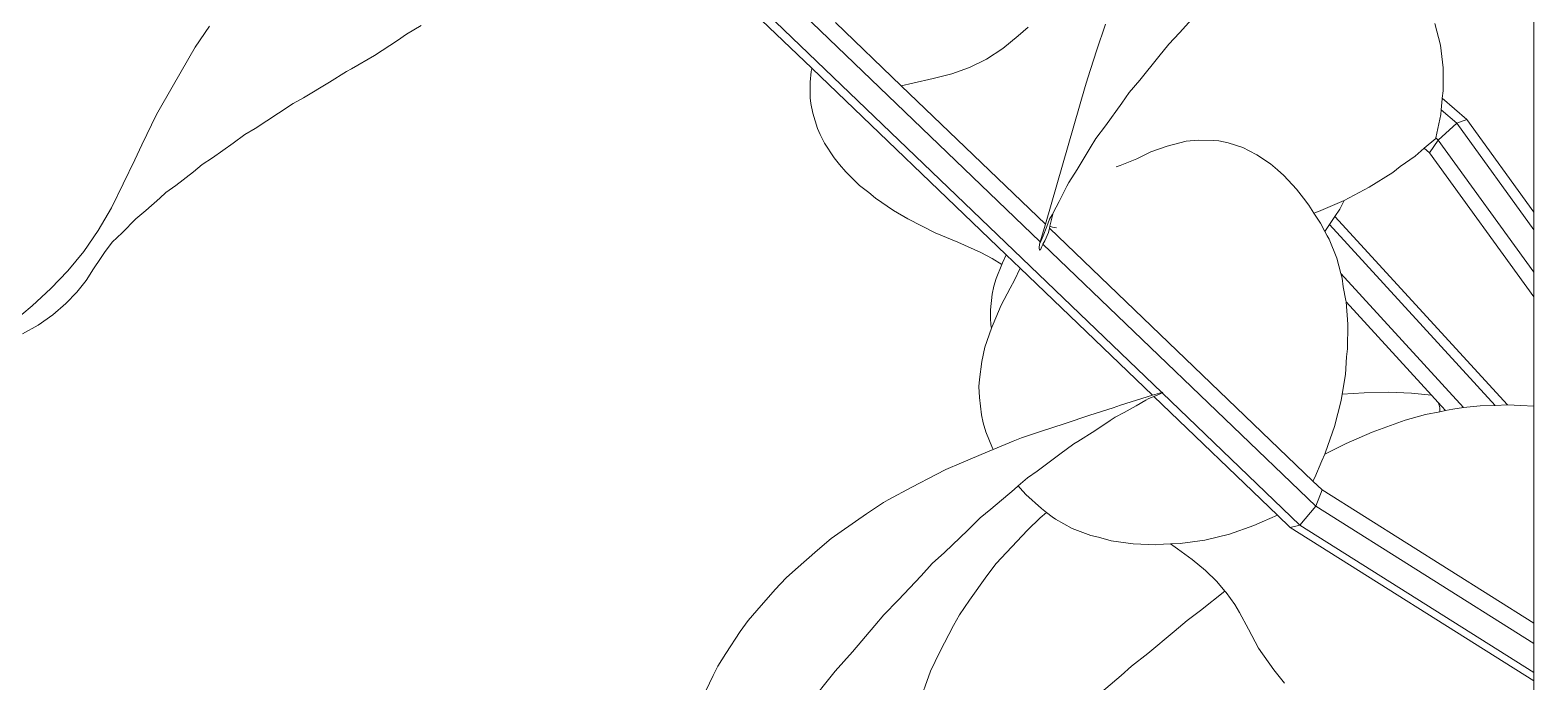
# Model space of a CAD drawing. Header units: metres. Extents: x 12.2 to 77.2, y 18.8 to 35.5.
# Drawn here: x 63.0051 to 63.3392, y 21.1368 to 21.2817 of the extents above; entities that cross this region are included whole.
import ezdxf

# ---------------------------------------------------------------- set-up
doc = ezdxf.new("R2010")
doc.units = ezdxf.units.M
doc.layers.add('0inne_gulv', color=7, linetype='Continuous', lineweight=13)

# ---------------------------------------------------------------- blocks, each defined once
blk = doc.blocks.new('One bedroom house bk')
for p, q in [((-8.46548, -2.14053), (-8.46548, -1.98939)), ((-8.57517, -2.14716), (-8.63617, -2.08858)), ((-8.62591, -2.10857), (-8.64184, -2.09328)), ((-8.54817, -2.18062), (-8.63973, -2.09274)), ((-8.60608, -2.11246), (-8.62069, -2.09843)), ((-8.53942, -2.09542), (-8.54425, -2.10073)), ((-8.75977, -2.09924), (-8.76297, -2.10389)), ((-8.716, -2.10104), (-8.718, -2.10245)), ((-8.71277, -2.09909), (-8.716, -2.10104)), ((-8.58353, -2.1042), (-8.5801, -2.10138)), ((-8.57786, -2.09949), (-8.5801, -2.10138)), ((-8.56072, -2.09879), (-8.56265, -2.10474)), ((-8.54664, -2.10326), (-8.54425, -2.10073)), ((-8.48748, -2.09865), (-8.48626, -2.10349)), ((-8.76297, -2.10389), (-8.76781, -2.11224)), ((-8.72312, -2.10574), (-8.718, -2.10245)), ((-8.58715, -2.10657), (-8.58353, -2.1042)), ((-8.56458, -2.11073), (-8.56265, -2.10474)), ((-8.54881, -2.106), (-8.54664, -2.10326)), ((-8.48565, -2.10849), (-8.48626, -2.10349)), ((-8.72312, -2.10574), (-8.72827, -2.10874)), ((-8.62591, -2.10857), (-8.62597, -2.10874)), ((-8.58274, -2.15002), (-8.62591, -2.10857)), ((-8.59485, -2.10986), (-8.59092, -2.10845)), ((-8.59092, -2.10845), (-8.58715, -2.10657)), ((-8.55307, -2.1112), (-8.54881, -2.106)), ((-8.48565, -2.10849), (-8.48565, -2.1136)), ((-8.73893, -2.11514), (-8.73311, -2.11168)), ((-8.72934, -2.1093), (-8.73311, -2.11168)), ((-8.72827, -2.10874), (-8.72934, -2.1093)), ((-8.62609, -2.1093), (-8.62632, -2.11168)), ((-8.62632, -2.11514), (-8.62632, -2.11168)), ((-8.62597, -2.10874), (-8.62609, -2.1093)), ((-8.60608, -2.11246), (-8.60348, -2.1119)), ((-8.59897, -2.11089), (-8.60348, -2.1119)), ((-8.59485, -2.10986), (-8.59897, -2.11089)), ((-8.56458, -2.11073), (-8.56519, -2.11266)), ((-8.55542, -2.11397), (-8.55307, -2.1112)), ((-8.76781, -2.11224), (-8.77156, -2.11887)), ((-8.73893, -2.11514), (-8.74123, -2.11643)), ((-8.62632, -2.11514), (-8.62618, -2.11643)), ((-8.57403, -2.14323), (-8.60608, -2.11246)), ((-8.56519, -2.11266), (-8.57403, -2.14323)), ((-8.55706, -2.11632), (-8.55542, -2.11397)), ((-8.48584, -2.11525), (-8.48586, -2.11536)), ((-8.48565, -2.1136), (-8.48584, -2.11525)), ((-8.4804, -2.11996), (-8.48584, -2.11525)), ((-8.74443, -2.1186), (-8.74967, -2.12196)), ((-8.74123, -2.11643), (-8.74443, -2.1186)), ((-8.62618, -2.11643), (-8.62575, -2.1186)), ((-8.62575, -2.1186), (-8.62469, -2.12196)), ((-8.55706, -2.11632), (-8.5607, -2.12136)), ((-8.48608, -2.11783), (-8.48617, -2.11887)), ((-8.48586, -2.11536), (-8.48608, -2.11783)), ((-8.48263, -2.12082), (-8.48608, -2.11783)), ((-8.7748, -2.12563), (-8.77156, -2.11887)), ((-8.74967, -2.12196), (-8.75194, -2.12333)), ((-8.62469, -2.12196), (-8.62407, -2.12333)), ((-8.5607, -2.12136), (-8.56284, -2.12423)), ((-8.48727, -2.12408), (-8.48617, -2.11887)), ((-8.48675, -2.12454), (-8.48263, -2.12082)), ((-8.48263, -2.12082), (-8.4804, -2.11996)), ((-8.46548, -2.14446), (-8.48263, -2.12082)), ((-8.46548, -2.14053), (-8.4804, -2.11996)), ((-8.75914, -2.12848), (-8.75456, -2.12527)), ((-8.75456, -2.12527), (-8.75194, -2.12333)), ((-8.62309, -2.12527), (-8.62407, -2.12333)), ((-8.62101, -2.12848), (-8.62309, -2.12527)), ((-8.56406, -2.12626), (-8.56284, -2.12423)), ((-8.54274, -2.12479), (-8.54701, -2.12592)), ((-8.54006, -2.12457), (-8.54274, -2.12479)), ((-8.53671, -2.12461), (-8.54006, -2.12457)), ((-8.53671, -2.12461), (-8.53547, -2.12475)), ((-8.53547, -2.12475), (-8.5334, -2.12518)), ((-8.5334, -2.12518), (-8.53019, -2.12623)), ((-8.48729, -2.12416), (-8.48985, -2.12635)), ((-8.48865, -2.12739), (-8.48675, -2.12454)), ((-8.48729, -2.12416), (-8.48727, -2.12408)), ((-8.48727, -2.12408), (-8.48675, -2.12454)), ((-8.48675, -2.12454), (-8.46548, -2.15387)), ((-8.77639, -2.12892), (-8.7748, -2.12563)), ((-8.76139, -2.12995), (-8.75914, -2.12848)), ((-8.61979, -2.12995), (-8.62101, -2.12848)), ((-8.56701, -2.13107), (-8.56406, -2.12626)), ((-8.55519, -2.12933), (-8.55375, -2.1287)), ((-8.55375, -2.1287), (-8.55062, -2.12717)), ((-8.54701, -2.12592), (-8.55062, -2.12717)), ((-8.52873, -2.12692), (-8.53019, -2.12623)), ((-8.52705, -2.12779), (-8.52873, -2.12692)), ((-8.52401, -2.12986), (-8.52705, -2.12779)), ((-8.49189, -2.1281), (-8.49521, -2.13045)), ((-8.48985, -2.12635), (-8.49189, -2.1281)), ((-8.48865, -2.12739), (-8.48985, -2.12635)), ((-8.46548, -2.15934), (-8.48865, -2.12739)), ((-8.77639, -2.12892), (-8.78159, -2.13961)), ((-8.76726, -2.13461), (-8.76338, -2.1316)), ((-8.76338, -2.1316), (-8.76139, -2.12995)), ((-8.61842, -2.1316), (-8.61979, -2.12995)), ((-8.61533, -2.13461), (-8.61842, -2.1316)), ((-8.56701, -2.13107), (-8.56884, -2.13395)), ((-8.55833, -2.1305), (-8.5574, -2.13019)), ((-8.55519, -2.12933), (-8.5574, -2.13019)), ((-8.52247, -2.13119), (-8.52401, -2.12986)), ((-8.52107, -2.13241), (-8.52247, -2.13119)), ((-8.49687, -2.13172), (-8.5021, -2.13504)), ((-8.49687, -2.13172), (-8.49521, -2.13045)), ((-8.76726, -2.13461), (-8.7695, -2.13623)), ((-8.61533, -2.13461), (-8.61331, -2.13623)), ((-8.56924, -2.13476), (-8.57098, -2.1382)), ((-8.56884, -2.13395), (-8.56924, -2.13476)), ((-8.52107, -2.13241), (-8.51822, -2.13547)), ((-8.50762, -2.13795), (-8.5021, -2.13504)), ((-8.77396, -2.14023), (-8.77082, -2.13747)), ((-8.7695, -2.13623), (-8.77082, -2.13747)), ((-8.61331, -2.13623), (-8.61181, -2.13747)), ((-8.60779, -2.14023), (-8.61181, -2.13747)), ((-8.57098, -2.1382), (-8.57233, -2.14074)), ((-8.51822, -2.13547), (-8.51669, -2.13749)), ((-8.51552, -2.13898), (-8.51669, -2.13749)), ((-8.50762, -2.13795), (-8.51336, -2.14041)), ((-8.50864, -2.13992), (-8.50762, -2.13795)), ((-8.78452, -2.14465), (-8.78159, -2.13961)), ((-8.77922, -2.14519), (-8.77619, -2.14203)), ((-8.77619, -2.14203), (-8.77396, -2.14023)), ((-8.60458, -2.14203), (-8.60779, -2.14023)), ((-8.59852, -2.14519), (-8.60458, -2.14203)), ((-8.57255, -2.14116), (-8.57311, -2.14212)), ((-8.57303, -2.1437), (-8.57233, -2.14074)), ((-8.57233, -2.14074), (-8.57255, -2.14116)), ((-8.51436, -2.14075), (-8.51552, -2.13898)), ((-8.51336, -2.14041), (-8.51436, -2.14075)), ((-8.51289, -2.14301), (-8.51436, -2.14075)), ((-8.51091, -2.14333), (-8.5097, -2.14151)), ((-8.5097, -2.14151), (-8.50864, -2.13992)), ((-8.5097, -2.14151), (-8.47132, -2.1834)), ((-8.46548, -2.14446), (-8.46548, -2.14053)), ((-8.78774, -2.14931), (-8.78452, -2.14465)), ((-8.78139, -2.14722), (-8.77922, -2.14519)), ((-8.59351, -2.14722), (-8.59852, -2.14519)), ((-8.57403, -2.14323), (-8.57517, -2.14716)), ((-8.57371, -2.14373), (-8.57453, -2.14585)), ((-8.57335, -2.14506), (-8.57416, -2.14692)), ((-8.57371, -2.14373), (-8.57311, -2.14212)), ((-8.57335, -2.14506), (-8.57313, -2.1441)), ((-8.57313, -2.1441), (-8.57303, -2.1437)), ((-8.51458, -2.20031), (-8.57313, -2.1441)), ((-8.57303, -2.1437), (-8.57247, -2.14386)), ((-8.57247, -2.14386), (-8.57156, -2.14403)), ((-8.51289, -2.14301), (-8.51192, -2.14486)), ((-8.51192, -2.14486), (-8.51091, -2.14333)), ((-8.51192, -2.14486), (-8.51143, -2.14579)), ((-8.4741, -2.18349), (-8.51091, -2.14333)), ((-8.46548, -2.15387), (-8.46548, -2.14446)), ((-8.78309, -2.14956), (-8.78139, -2.14722)), ((-8.58835, -2.14956), (-8.59351, -2.14722)), ((-8.57532, -2.1477), (-8.5754, -2.14847)), ((-8.5754, -2.14847), (-8.57536, -2.149)), ((-8.57517, -2.14716), (-8.57532, -2.1477)), ((-8.57517, -2.14739), (-8.57532, -2.1477)), ((-8.57453, -2.14585), (-8.57517, -2.14739)), ((-8.57516, -2.1489), (-8.5748, -2.14818)), ((-8.5748, -2.14818), (-8.57463, -2.14772)), ((-8.57463, -2.14772), (-8.57461, -2.14769)), ((-8.57461, -2.14769), (-8.57416, -2.14692)), ((-8.51398, -2.20591), (-8.57461, -2.14769)), ((-8.51143, -2.14579), (-8.51098, -2.14658)), ((-8.51098, -2.14658), (-8.5093, -2.15076)), ((-8.79125, -2.15358), (-8.78774, -2.14931)), ((-8.78553, -2.15316), (-8.78398, -2.15085)), ((-8.78398, -2.15085), (-8.78309, -2.14956)), ((-8.5859, -2.15085), (-8.58835, -2.14956)), ((-8.58369, -2.15216), (-8.5859, -2.15085)), ((-8.58355, -2.15182), (-8.58369, -2.15216)), ((-8.58274, -2.15002), (-8.58355, -2.15182)), ((-8.57965, -2.15298), (-8.58274, -2.15002)), ((-8.57516, -2.1489), (-8.57536, -2.149)), ((-8.5093, -2.15076), (-8.50839, -2.15422)), ((-8.79125, -2.15358), (-8.79505, -2.15752)), ((-8.78553, -2.15316), (-8.78719, -2.15577)), ((-8.58495, -2.15532), (-8.5855, -2.15697)), ((-8.58369, -2.15216), (-8.58495, -2.15532)), ((-8.57965, -2.15298), (-8.58093, -2.15565)), ((-8.55021, -2.18125), (-8.57965, -2.15298)), ((-8.48114, -2.18396), (-8.50839, -2.15422)), ((-8.50839, -2.15422), (-8.50812, -2.15526)), ((-8.50812, -2.15526), (-8.50785, -2.15716)), ((-8.46548, -2.15934), (-8.46548, -2.15387)), ((-8.79505, -2.15752), (-8.79921, -2.16138)), ((-8.79175, -2.16087), (-8.78926, -2.15833)), ((-8.78926, -2.15833), (-8.78719, -2.15577)), ((-8.5855, -2.15697), (-8.58584, -2.1588)), ((-8.58184, -2.15742), (-8.5839, -2.1612)), ((-8.58093, -2.15565), (-8.58184, -2.15742)), ((-8.50727, -2.16021), (-8.50785, -2.15716)), ((-8.8038, -2.16524), (-8.79921, -2.16138)), ((-8.79175, -2.16087), (-8.79463, -2.16335)), ((-8.58622, -2.16224), (-8.58584, -2.1588)), ((-8.5839, -2.1612), (-8.58568, -2.16546)), ((-8.50727, -2.16021), (-8.50724, -2.16049)), ((-8.48824, -2.18123), (-8.50724, -2.16049)), ((-8.50724, -2.16049), (-8.50683, -2.16548)), ((-8.46548, -2.18369), (-8.46548, -2.15934)), ((-8.79463, -2.16335), (-8.79787, -2.16568)), ((-8.58627, -2.16413), (-8.58622, -2.16224)), ((-8.58614, -2.16558), (-8.58627, -2.16413)), ((-8.58568, -2.16546), (-8.586, -2.16634)), ((-8.79787, -2.16568), (-8.80136, -2.16757)), ((-8.586, -2.16634), (-8.58752, -2.17057)), ((-8.58614, -2.16558), (-8.586, -2.16634)), ((-8.50683, -2.16548), (-8.50692, -2.17092)), ((-8.58752, -2.17057), (-8.58816, -2.17375)), ((-8.50692, -2.17092), (-8.50712, -2.17271)), ((-8.58816, -2.17375), (-8.5887, -2.17776)), ((-8.50712, -2.17271), (-8.50738, -2.17662)), ((-8.5888, -2.17927), (-8.5887, -2.17776)), ((-8.50738, -2.17662), (-8.50807, -2.18098)), ((-8.58871, -2.18174), (-8.5888, -2.17927)), ((-8.58871, -2.18174), (-8.58825, -2.1856)), ((-8.55021, -2.18125), (-8.55736, -2.18346)), ((-8.55171, -2.18236), (-8.55118, -2.18202)), ((-8.54994, -2.18154), (-8.55118, -2.18202)), ((-8.54817, -2.18062), (-8.55021, -2.18125)), ((-8.54868, -2.18102), (-8.54994, -2.18154)), ((-8.52244, -2.20791), (-8.54994, -2.18154)), ((-8.54868, -2.18102), (-8.54808, -2.18073)), ((-8.54798, -2.18059), (-8.54817, -2.18062)), ((-8.54808, -2.18073), (-8.54802, -2.1807)), ((-8.51753, -2.21007), (-8.54808, -2.18073)), ((-8.54798, -2.18059), (-8.54802, -2.1807)), ((-8.50807, -2.18098), (-8.5083, -2.18243)), ((-8.50807, -2.18098), (-8.50317, -2.1807)), ((-8.4978, -2.18059), (-8.50317, -2.1807)), ((-8.4978, -2.18059), (-8.49608, -2.18062)), ((-8.4927, -2.18081), (-8.49608, -2.18062)), ((-8.48824, -2.18123), (-8.4927, -2.18081)), ((-8.48679, -2.18282), (-8.48824, -2.18123)), ((-8.5642, -2.1857), (-8.55901, -2.184)), ((-8.55901, -2.184), (-8.55736, -2.18346)), ((-8.55657, -2.18508), (-8.5585, -2.18608)), ((-8.55657, -2.18508), (-8.55388, -2.18362)), ((-8.55171, -2.18236), (-8.55388, -2.18362)), ((-8.50977, -2.18821), (-8.5083, -2.18243)), ((-8.48954, -2.18554), (-8.4864, -2.18489)), ((-8.48657, -2.18346), (-8.48679, -2.18282)), ((-8.48512, -2.18463), (-8.48679, -2.18282)), ((-8.48637, -2.184), (-8.48657, -2.18346)), ((-8.4864, -2.18489), (-8.48637, -2.184)), ((-8.4864, -2.18489), (-8.48512, -2.18463)), ((-8.48512, -2.18463), (-8.48352, -2.18431)), ((-8.48114, -2.18396), (-8.48352, -2.18431)), ((-8.47744, -2.18361), (-8.48114, -2.18396)), ((-8.47744, -2.18361), (-8.4741, -2.18349)), ((-8.4741, -2.18349), (-8.47132, -2.1834)), ((-8.47132, -2.1834), (-8.46838, -2.18349)), ((-8.46838, -2.18349), (-8.46548, -2.18369)), ((-8.46548, -2.23187), (-8.46548, -2.18369)), ((-8.58825, -2.1856), (-8.58786, -2.18738)), ((-8.58786, -2.18738), (-8.58727, -2.18936)), ((-8.57537, -2.1894), (-8.56967, -2.18751)), ((-8.5642, -2.1857), (-8.56967, -2.18751)), ((-8.56305, -2.18911), (-8.55966, -2.18688)), ((-8.5585, -2.18608), (-8.55966, -2.18688)), ((-8.50977, -2.18821), (-8.51177, -2.19391)), ((-8.50144, -2.18944), (-8.4941, -2.18674)), ((-8.4941, -2.18674), (-8.48954, -2.18554)), ((-8.58727, -2.18936), (-8.58579, -2.19303)), ((-8.58565, -2.1933), (-8.58117, -2.19146)), ((-8.58117, -2.19146), (-8.57934, -2.19073)), ((-8.57934, -2.19073), (-8.57537, -2.1894)), ((-8.56773, -2.19203), (-8.57082, -2.19435)), ((-8.56686, -2.1915), (-8.56773, -2.19203)), ((-8.56305, -2.18911), (-8.56686, -2.1915)), ((-8.51196, -2.19433), (-8.50723, -2.19196)), ((-8.50723, -2.19196), (-8.50144, -2.18944)), ((-8.59269, -2.19624), (-8.58691, -2.19383)), ((-8.58691, -2.19383), (-8.58565, -2.1933)), ((-8.58579, -2.19303), (-8.58565, -2.1933)), ((-8.5759, -2.19808), (-8.57082, -2.19435)), ((-8.51196, -2.19433), (-8.51262, -2.1958)), ((-8.51177, -2.19391), (-8.51196, -2.19433)), ((-8.60372, -2.20167), (-8.59833, -2.19883)), ((-8.59833, -2.19883), (-8.59615, -2.19771)), ((-8.59269, -2.19624), (-8.59615, -2.19771)), ((-8.5759, -2.19808), (-8.57802, -2.19959)), ((-8.51262, -2.1958), (-8.51418, -2.19954)), ((-8.60895, -2.20451), (-8.60372, -2.20167)), ((-8.581, -2.20217), (-8.58616, -2.20653)), ((-8.5801, -2.20139), (-8.581, -2.20217)), ((-8.57802, -2.19959), (-8.5801, -2.20139)), ((-8.57966, -2.20188), (-8.5801, -2.20139)), ((-8.57839, -2.20327), (-8.57966, -2.20188)), ((-8.51458, -2.20031), (-8.51418, -2.19954)), ((-8.51254, -2.20227), (-8.51458, -2.20031)), ((-8.61376, -2.20762), (-8.61, -2.20509)), ((-8.61, -2.20509), (-8.60895, -2.20451)), ((-8.57839, -2.20327), (-8.57493, -2.20643)), ((-8.51254, -2.20227), (-8.51398, -2.20591)), ((-8.46548, -2.23187), (-8.51254, -2.20227)), ((-8.61376, -2.20762), (-8.61942, -2.21152)), ((-8.59131, -2.21122), (-8.58853, -2.20849)), ((-8.58616, -2.20653), (-8.58853, -2.20849)), ((-8.57798, -2.21122), (-8.57521, -2.20849)), ((-8.57378, -2.20728), (-8.57521, -2.20849)), ((-8.57378, -2.20728), (-8.57493, -2.20643)), ((-8.5725, -2.20823), (-8.57378, -2.20728)), ((-8.5718, -2.20876), (-8.5725, -2.20823)), ((-8.56806, -2.21082), (-8.5718, -2.20876)), ((-8.52244, -2.20791), (-8.5259, -2.20937)), ((-8.51965, -2.21059), (-8.52244, -2.20791)), ((-8.51398, -2.20591), (-8.51753, -2.21007)), ((-8.46548, -2.23641), (-8.51398, -2.20591)), ((-8.61942, -2.21152), (-8.62161, -2.21306)), ((-8.59649, -2.21615), (-8.59131, -2.21122)), ((-8.58271, -2.21615), (-8.57798, -2.21122)), ((-8.56806, -2.21082), (-8.56398, -2.21237)), ((-8.53862, -2.21343), (-8.53314, -2.2121)), ((-8.52771, -2.2102), (-8.53314, -2.2121)), ((-8.52771, -2.2102), (-8.5259, -2.20937)), ((-8.51753, -2.21007), (-8.51965, -2.21059)), ((-8.46548, -2.24466), (-8.51965, -2.21059)), ((-8.46548, -2.24281), (-8.51753, -2.21007)), ((-8.62468, -2.21567), (-8.62161, -2.21306)), ((-8.56224, -2.21277), (-8.56398, -2.21237)), ((-8.55944, -2.21355), (-8.56224, -2.21277)), ((-8.55944, -2.21355), (-8.55455, -2.21428)), ((-8.54948, -2.21444), (-8.55455, -2.21428)), ((-8.54948, -2.21444), (-8.5478, -2.21431)), ((-8.54624, -2.21426), (-8.5478, -2.21431)), ((-8.54412, -2.21419), (-8.54624, -2.21426)), ((-8.54465, -2.21535), (-8.54624, -2.21426)), ((-8.54465, -2.21535), (-8.54139, -2.21774)), ((-8.53862, -2.21343), (-8.54412, -2.21419)), ((-8.62959, -2.21995), (-8.62468, -2.21567)), ((-8.60165, -2.22134), (-8.59918, -2.21865)), ((-8.59918, -2.21865), (-8.59649, -2.21615)), ((-8.58703, -2.22134), (-8.58495, -2.21865)), ((-8.58495, -2.21865), (-8.58271, -2.21615)), ((-8.54139, -2.21774), (-8.53849, -2.22016)), ((-8.63167, -2.22182), (-8.63408, -2.22443)), ((-8.62959, -2.21995), (-8.63167, -2.22182)), ((-8.60679, -2.22677), (-8.60165, -2.22134)), ((-8.59094, -2.22677), (-8.58703, -2.22134)), ((-8.53849, -2.22016), (-8.53598, -2.22263)), ((-8.63408, -2.22443), (-8.63817, -2.22903)), ((-8.53414, -2.22478), (-8.53954, -2.22903)), ((-8.53598, -2.22263), (-8.53414, -2.22478)), ((-8.53414, -2.22478), (-8.53387, -2.2251)), ((-8.53196, -2.22775), (-8.53387, -2.2251)), ((-8.60679, -2.22677), (-8.60994, -2.23001)), ((-8.59094, -2.22677), (-8.5931, -2.23001)), ((-8.53196, -2.22775), (-8.53089, -2.22948)), ((-8.64011, -2.23129), (-8.64184, -2.23376)), ((-8.63817, -2.22903), (-8.64011, -2.23129)), ((-8.60994, -2.23001), (-8.61191, -2.23237)), ((-8.5931, -2.23001), (-8.59444, -2.23237)), ((-8.54257, -2.23129), (-8.54541, -2.23376)), ((-8.53954, -2.22903), (-8.54257, -2.23129)), ((-8.53089, -2.22948), (-8.52893, -2.23324)), ((-8.46548, -2.23641), (-8.46548, -2.23187)), ((-8.64507, -2.2386), (-8.64184, -2.23376)), ((-8.61694, -2.23822), (-8.61191, -2.23237)), ((-8.5975, -2.23822), (-8.59444, -2.23237)), ((-8.55128, -2.2386), (-8.54541, -2.23376)), ((-8.52666, -2.23741), (-8.52893, -2.23324)), ((-8.64685, -2.24142), (-8.64507, -2.2386)), ((-8.62079, -2.24253), (-8.61694, -2.23822)), ((-8.59955, -2.24253), (-8.5975, -2.23822)), ((-8.55488, -2.24142), (-8.55128, -2.2386)), ((-8.52329, -2.24228), (-8.52666, -2.23741)), ((-8.46548, -2.24281), (-8.46548, -2.23641)), ((-8.6479, -2.24349), (-8.64685, -2.24142)), ((-8.55718, -2.24349), (-8.55488, -2.24142)), ((-8.52091, -2.2452), (-8.52329, -2.24228)), ((-8.6479, -2.24349), (-8.65024, -2.2485)), ((-8.62688, -2.25025), (-8.62079, -2.24253)), ((-8.60234, -2.25025), (-8.59955, -2.24253)), ((-8.55718, -2.24349), (-8.56302, -2.2485)), ((-8.4655, -2.26252), (-8.46548, -2.24466)), ((-8.46548, -2.24466), (-8.46548, -2.24281))]:
    blk.add_line(p, q)

msp = doc.modelspace()

# ---------------------------------------------------------------- block references
at = {"layer": '0inne_gulv'}
msp.add_blockref('One bedroom house bk', (71.80473, 23.38176), dxfattribs=at)

doc.saveas('drawing.dxf')
